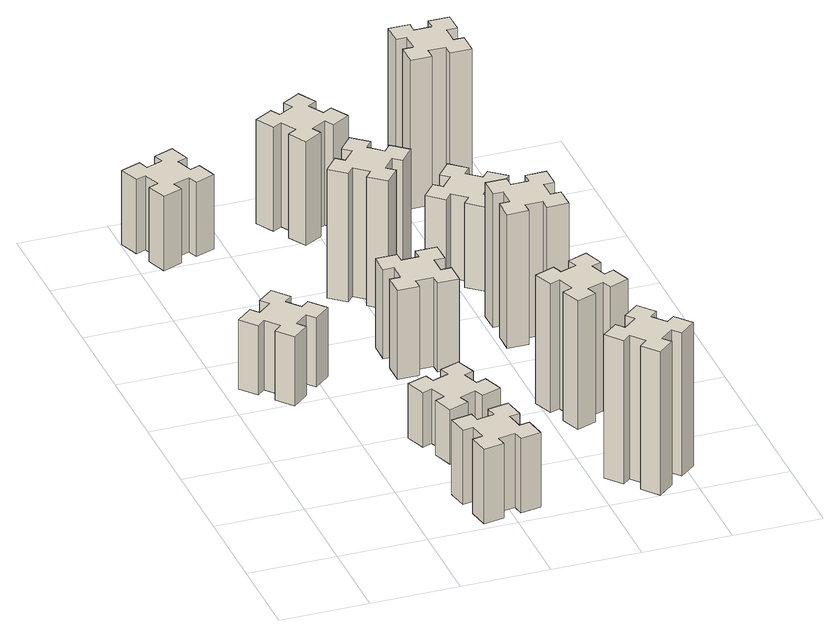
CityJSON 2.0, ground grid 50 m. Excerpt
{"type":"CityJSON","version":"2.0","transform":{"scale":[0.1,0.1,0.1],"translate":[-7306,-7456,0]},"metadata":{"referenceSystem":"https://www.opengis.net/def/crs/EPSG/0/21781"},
"CityObjects":{
"building1":{"type":"Building","attributes":{"class":"1000","function":"1000","usage":"1000","yearOfConstruction":2016,"roofType":"1000","measuredHeight":42,"storeysAboveGround":30,"storeysBelowGround":0},"geometry":[{"type":"Solid","lod":"1","boundaries":[[[[0,1,2,3,4,5,6,7,8,9,10,11,12,13,14,15,16,17,18,19]],[[17,16,20,21]],[[16,15,22,20]],[[15,14,23,22]],[[14,13,24,23]],[[13,12,25,24]],[[12,11,26,25]],[[11,10,27,26]],[[10,9,28,27]],[[9,8,29,28]],[[8,7,30,29]],[[7,6,31,30]],[[6,5,32,31]],[[5,4,33,32]],[[4,3,34,33]],[[3,2,35,34]],[[2,1,36,35]],[[1,0,37,36]],[[0,19,38,37]],[[19,18,39,38]],[[18,17,21,39]],[[24,25,26,27,28,29,30,31,32,33,34,35,36,37,38,39,21,20,22,23]]]]}]},
"building2":{"type":"Building","attributes":{"class":"1000","function":"1000","usage":"1000","yearOfConstruction":2016,"roofType":"1000","measuredHeight":45,"storeysAboveGround":30,"storeysBelowGround":0},"geometry":[{"type":"Solid","lod":"1","boundaries":[[[[40,41,42,43,44,45,46,47,48,49,50,51,52,53,54,55,56,57,58,59]],[[57,56,60,61]],[[56,55,62,60]],[[55,54,63,62]],[[54,53,64,63]],[[53,52,65,64]],[[52,51,66,65]],[[51,50,67,66]],[[50,49,68,67]],[[49,48,69,68]],[[48,47,70,69]],[[47,46,71,70]],[[46,45,72,71]],[[45,44,73,72]],[[44,43,74,73]],[[43,42,75,74]],[[42,41,76,75]],[[41,40,77,76]],[[40,59,78,77]],[[59,58,79,78]],[[58,57,61,79]],[[64,65,66,67,68,69,70,71,72,73,74,75,76,77,78,79,61,60,62,63]]]]}]},
"building3":{"type":"Building","attributes":{"class":"1000","function":"1000","usage":"1000","yearOfConstruction":2016,"roofType":"1000","measuredHeight":45,"storeysAboveGround":30,"storeysBelowGround":0},"geometry":[{"type":"Solid","lod":"1","boundaries":[[[[80,81,82,83,84,85,86,87,88,89,90,91,92,93,94,95,96,97,98,99]],[[97,96,100,101]],[[96,95,102,100]],[[95,94,103,102]],[[94,93,104,103]],[[93,92,105,104]],[[92,91,106,105]],[[91,90,107,106]],[[90,89,108,107]],[[89,88,109,108]],[[88,87,110,109]],[[87,86,111,110]],[[86,85,112,111]],[[85,84,113,112]],[[84,83,114,113]],[[83,82,115,114]],[[82,81,116,115]],[[81,80,117,116]],[[80,99,118,117]],[[99,98,119,118]],[[98,97,101,119]],[[104,105,106,107,108,109,110,111,112,113,114,115,116,117,118,119,101,100,102,103]]]]}]},
"building4":{"type":"Building","attributes":{"class":"1000","function":"1000","usage":"1000","yearOfConstruction":2016,"roofType":"1000","measuredHeight":33,"storeysAboveGround":30,"storeysBelowGround":0},"geometry":[{"type":"Solid","lod":"1","boundaries":[[[[120,121,122,123,124,125,126,127,128,129,130,131,132,133,134,135,136,137,138,139]],[[137,136,140,141]],[[136,135,142,140]],[[135,134,143,142]],[[134,133,144,143]],[[133,132,145,144]],[[132,131,146,145]],[[131,130,147,146]],[[130,129,148,147]],[[129,128,149,148]],[[128,127,150,149]],[[127,126,151,150]],[[126,125,152,151]],[[125,124,153,152]],[[124,123,154,153]],[[123,122,155,154]],[[122,121,156,155]],[[121,120,157,156]],[[120,139,158,157]],[[139,138,159,158]],[[138,137,141,159]],[[144,145,146,147,148,149,150,151,152,153,154,155,156,157,158,159,141,140,142,143]]]]}]},
"building5":{"type":"Building","attributes":{"class":"1000","function":"1000","usage":"1000","yearOfConstruction":2016,"roofType":"1000","measuredHeight":54,"storeysAboveGround":30,"storeysBelowGround":0},"geometry":[{"type":"Solid","lod":"1","boundaries":[[[[160,161,162,163,164,165,166,167,168,169,170,171,172,173,174,175,176,177,178,179]],[[177,176,180,181]],[[176,175,182,180]],[[175,174,183,182]],[[174,173,184,183]],[[173,172,185,184]],[[172,171,186,185]],[[171,170,187,186]],[[170,169,188,187]],[[169,168,189,188]],[[168,167,190,189]],[[167,166,191,190]],[[166,165,192,191]],[[165,164,193,192]],[[164,163,194,193]],[[163,162,195,194]],[[162,161,196,195]],[[161,160,197,196]],[[160,179,198,197]],[[179,178,199,198]],[[178,177,181,199]],[[184,185,186,187,188,189,190,191,192,193,194,195,196,197,198,199,181,180,182,183]]]]}]},
"building6":{"type":"Building","attributes":{"class":"1000","function":"1000","usage":"1000","yearOfConstruction":2016,"roofType":"1000","measuredHeight":78,"storeysAboveGround":30,"storeysBelowGround":0},"geometry":[{"type":"Solid","lod":"1","boundaries":[[[[200,201,202,203,204,205,206,207,208,209,210,211,212,213,214,215,216,217,218,219]],[[217,216,220,221]],[[216,215,222,220]],[[215,214,223,222]],[[214,213,224,223]],[[213,212,225,224]],[[212,211,226,225]],[[211,210,227,226]],[[210,209,228,227]],[[209,208,229,228]],[[208,207,230,229]],[[207,206,231,230]],[[206,205,232,231]],[[205,204,233,232]],[[204,203,234,233]],[[203,202,235,234]],[[202,201,236,235]],[[201,200,237,236]],[[200,219,238,237]],[[219,218,239,238]],[[218,217,221,239]],[[224,225,226,227,228,229,230,231,232,233,234,235,236,237,238,239,221,220,222,223]]]]}]},
"building7":{"type":"Building","attributes":{"class":"1000","function":"1000","usage":"1000","yearOfConstruction":2016,"roofType":"1000","measuredHeight":87,"storeysAboveGround":30,"storeysBelowGround":0},"geometry":[{"type":"Solid","lod":"1","boundaries":[[[[240,241,242,243,244,245,246,247,248,249,250,251,252,253,254,255,256,257,258,259]],[[257,256,260,261]],[[256,255,262,260]],[[255,254,263,262]],[[254,253,264,263]],[[253,252,265,264]],[[252,251,266,265]],[[251,250,267,266]],[[250,249,268,267]],[[249,248,269,268]],[[248,247,270,269]],[[247,246,271,270]],[[246,245,272,271]],[[245,244,273,272]],[[244,243,274,273]],[[243,242,275,274]],[[242,241,276,275]],[[241,240,277,276]],[[240,259,278,277]],[[259,258,279,278]],[[258,257,261,279]],[[264,265,266,267,268,269,270,271,272,273,274,275,276,277,278,279,261,260,262,263]]]]}]},
"building8":{"type":"Building","attributes":{"class":"1000","function":"1000","usage":"1000","yearOfConstruction":2016,"roofType":"1000","measuredHeight":63,"storeysAboveGround":30,"storeysBelowGround":0},"geometry":[{"type":"Solid","lod":"1","boundaries":[[[[280,281,282,283,284,285,286,287,288,289,290,291,292,293,294,295,296,297,298,299]],[[297,296,300,301]],[[296,295,302,300]],[[295,294,303,302]],[[294,293,304,303]],[[293,292,305,304]],[[292,291,306,305]],[[291,290,307,306]],[[290,289,308,307]],[[289,288,309,308]],[[288,287,310,309]],[[287,286,311,310]],[[286,285,312,311]],[[285,284,313,312]],[[284,283,314,313]],[[283,282,315,314]],[[282,281,316,315]],[[281,280,317,316]],[[280,299,318,317]],[[299,298,319,318]],[[298,297,301,319]],[[304,305,306,307,308,309,310,311,312,313,314,315,316,317,318,319,301,300,302,303]]]]}]},
"building9":{"type":"Building","attributes":{"class":"1000","function":"1000","usage":"1000","yearOfConstruction":2016,"roofType":"1000","measuredHeight":78,"storeysAboveGround":30,"storeysBelowGround":0},"geometry":[{"type":"Solid","lod":"1","boundaries":[[[[320,321,322,323,324,325,326,327,328,329,330,331,332,333,334,335,336,337,338,339]],[[337,336,340,341]],[[336,335,342,340]],[[335,334,343,342]],[[334,333,344,343]],[[333,332,345,344]],[[332,331,346,345]],[[331,330,347,346]],[[330,329,348,347]],[[329,328,349,348]],[[328,327,350,349]],[[327,326,351,350]],[[326,325,352,351]],[[325,324,353,352]],[[324,323,354,353]],[[323,322,355,354]],[[322,321,356,355]],[[321,320,357,356]],[[320,339,358,357]],[[339,338,359,358]],[[338,337,341,359]],[[344,345,346,347,348,349,350,351,352,353,354,355,356,357,358,359,341,340,342,343]]]]}]},
"building10":{"type":"Building","attributes":{"class":"1000","function":"1000","usage":"1000","yearOfConstruction":2016,"roofType":"1000","measuredHeight":81,"storeysAboveGround":30,"storeysBelowGround":0},"geometry":[{"type":"Solid","lod":"1","boundaries":[[[[360,361,362,363,364,365,366,367,368,369,370,371,372,373,374,375,376,377,378,379]],[[377,376,380,381]],[[376,375,382,380]],[[375,374,383,382]],[[374,373,384,383]],[[373,372,385,384]],[[372,371,386,385]],[[371,370,387,386]],[[370,369,388,387]],[[369,368,389,388]],[[368,367,390,389]],[[367,366,391,390]],[[366,365,392,391]],[[365,364,393,392]],[[364,363,394,393]],[[363,362,395,394]],[[362,361,396,395]],[[361,360,397,396]],[[360,379,398,397]],[[379,378,399,398]],[[378,377,381,399]],[[384,385,386,387,388,389,390,391,392,393,394,395,396,397,398,399,381,380,382,383]]]]}]},
"building11":{"type":"Building","attributes":{"class":"1000","function":"1000","usage":"1000","yearOfConstruction":2016,"roofType":"1000","measuredHeight":51,"storeysAboveGround":30,"storeysBelowGround":0},"geometry":[{"type":"Solid","lod":"1","boundaries":[[[[400,401,402,403,404,405,406,407,408,409,410,411,412,413,414,415,416,417,418,419]],[[417,416,420,421]],[[416,415,422,420]],[[415,414,423,422]],[[414,413,424,423]],[[413,412,425,424]],[[412,411,426,425]],[[411,410,427,426]],[[410,409,428,427]],[[409,408,429,428]],[[408,407,430,429]],[[407,406,431,430]],[[406,405,432,431]],[[405,404,433,432]],[[404,403,434,433]],[[403,402,435,434]],[[402,401,436,435]],[[401,400,437,436]],[[400,419,438,437]],[[419,418,439,438]],[[418,417,421,439]],[[424,425,426,427,428,429,430,431,432,433,434,435,436,437,438,439,421,420,422,423]]]]}]},
"building12":{"type":"Building","attributes":{"class":"1000","function":"1000","usage":"1000","yearOfConstruction":2016,"roofType":"1000","measuredHeight":90,"storeysAboveGround":30,"storeysBelowGround":0},"geometry":[{"type":"Solid","lod":"1","boundaries":[[[[440,441,442,443,444,445,446,447,448,449,450,451,452,453,454,455,456,457,458,459]],[[457,456,460,461]],[[456,455,462,460]],[[455,454,463,462]],[[454,453,464,463]],[[453,452,465,464]],[[452,451,466,465]],[[451,450,467,466]],[[450,449,468,467]],[[449,448,469,468]],[[448,447,470,469]],[[447,446,471,470]],[[446,445,472,471]],[[445,444,473,472]],[[444,443,474,473]],[[443,442,475,474]],[[442,441,476,475]],[[441,440,477,476]],[[440,459,478,477]],[[459,458,479,478]],[[458,457,461,479]],[[464,465,466,467,468,469,470,471,472,473,474,475,476,477,478,479,461,460,462,463]]]]}]}
},
"vertices":[
[209,1693,0],[273,1616,0],[227,1578,0],[304,1486,0],[396,1563,0],[358,1609,0],[434,1673,0],[473,1627,0],[565,1704,0],[488,1796,0],[442,1758,0],[377,1834,0],[423,1873,0],[346,1965,0],[254,1888,0],[293,1842,0],[216,1777,0],[178,1823,0],[86,1746,0],[163,1654,0],[216,1777,420],[178,1823,420],[293,1842,420],[254,1888,420],[346,1965,420],[423,1873,420],[377,1834,420],[442,1758,420],[488,1796,420],[565,1704,420],[473,1627,420],[434,1673,420],[358,1609,420],[396,1563,420],[304,1486,420],[227,1578,420],[273,1616,420],[209,1693,420],[163,1654,420],[86,1746,420],
[935,128,0],[1034,146,0],[1044,87,0],[1162,107,0],[1141,226,0],[1082,215,0],[1065,314,0],[1124,324,0],[1103,442,0],[985,421,0],[995,362,0],[897,345,0],[887,404,0],[768,383,0],[789,265,0],[848,275,0],[866,177,0],[807,167,0],[827,48,0],[946,69,0],[866,177,450],[807,167,450],[848,275,450],[789,265,450],[768,383,450],[887,404,450],[897,345,450],[995,362,450],[985,421,450],[1103,442,450],[1124,324,450],[1065,314,450],[1082,215,450],[1141,226,450],[1162,107,450],[1044,87,450],[1034,146,450],[935,128,450],[946,69,450],[827,48,450],
[235,3326,0],[141,3292,0],[120,3348,0],[7,3307,0],[49,3194,0],[105,3215,0],[139,3121,0],[83,3100,0],[124,2987,0],[237,3029,0],[216,3085,0],[310,3119,0],[330,3063,0],[443,3104,0],[402,3217,0],[346,3196,0],[312,3290,0],[368,3310,0],[327,3423,0],[214,3382,0],[312,3290,450],[368,3310,450],[346,3196,450],[402,3217,450],[443,3104,450],[330,3063,450],[310,3119,450],[216,3085,450],[237,3029,450],[124,2987,450],[83,3100,450],[139,3121,450],[105,3215,450],[49,3194,450],[7,3307,450],[120,3348,450],[141,3292,450],[235,3326,450],[214,3382,450],[327,3423,450],
[1086,876,0],[1052,970,0],[1108,990,0],[1067,1103,0],[954,1062,0],[975,1006,0],[881,972,0],[860,1028,0],[747,987,0],[789,874,0],[845,895,0],[879,801,0],[823,780,0],[864,667,0],[977,709,0],[956,765,0],[1050,799,0],[1070,743,0],[1183,784,0],[1142,897,0],[1050,799,330],[1070,743,330],[956,765,330],[977,709,330],[864,667,330],[823,780,330],[879,801,330],[845,895,330],[789,874,330],[747,987,330],[860,1028,330],[881,972,330],[975,1006,330],[954,1062,330],[1067,1103,330],[1108,990,330],[1052,970,330],[1086,876,330],[1142,897,330],[1183,784,330],
[1175,1675,0],[1175,1775,0],[1235,1775,0],[1235,1895,0],[1115,1895,0],[1115,1835,0],[1015,1835,0],[1015,1895,0],[895,1895,0],[895,1775,0],[955,1775,0],[955,1675,0],[895,1675,0],[895,1555,0],[1015,1555,0],[1015,1615,0],[1115,1615,0],[1115,1555,0],[1235,1555,0],[1235,1675,0],[1115,1615,540],[1115,1555,540],[1015,1615,540],[1015,1555,540],[895,1555,540],[895,1675,540],[955,1675,540],[955,1775,540],[895,1775,540],[895,1895,540],[1015,1895,540],[1015,1835,540],[1115,1835,540],[1115,1895,540],[1235,1895,540],[1235,1775,540],[1175,1775,540],[1175,1675,540],[1235,1675,540],[1235,1555,540],
[1174,2517,0],[1098,2582,0],[1136,2628,0],[1044,2705,0],[967,2613,0],[1013,2574,0],[949,2498,0],[903,2536,0],[826,2444,0],[918,2367,0],[956,2413,0],[1033,2349,0],[994,2303,0],[1086,2226,0],[1163,2318,0],[1117,2356,0],[1182,2433,0],[1228,2394,0],[1305,2486,0],[1213,2563,0],[1182,2433,780],[1228,2394,780],[1117,2356,780],[1163,2318,780],[1086,2226,780],[994,2303,780],[1033,2349,780],[956,2413,780],[918,2367,780],[826,2444,780],[903,2536,780],[949,2498,780],[1013,2574,780],[967,2613,780],[1044,2705,780],[1136,2628,780],[1098,2582,780],[1174,2517,780],[1213,2563,780],[1305,2486,780],
[1838,129,0],[1914,193,0],[1953,147,0],[2045,224,0],[1968,316,0],[1922,278,0],[1857,354,0],[1903,393,0],[1826,485,0],[1734,408,0],[1773,362,0],[1696,297,0],[1658,343,0],[1566,266,0],[1643,174,0],[1689,213,0],[1753,136,0],[1707,98,0],[1784,6,0],[1876,83,0],[1753,136,870],[1707,98,870],[1689,213,870],[1643,174,870],[1566,266,870],[1658,343,870],[1696,297,870],[1773,362,870],[1734,408,870],[1826,485,870],[1903,393,870],[1857,354,870],[1922,278,870],[1968,316,870],[2045,224,870],[1953,147,870],[1914,193,870],[1838,129,870],[1876,83,870],[1784,6,870],
[1086,3217,0],[1036,3304,0],[1088,3334,0],[1028,3438,0],[924,3378,0],[954,3326,0],[867,3276,0],[837,3328,0],[733,3268,0],[793,3164,0],[845,3194,0],[895,3107,0],[843,3077,0],[903,2973,0],[1007,3033,0],[977,3085,0],[1064,3135,0],[1094,3083,0],[1198,3143,0],[1138,3247,0],[1064,3135,630],[1094,3083,630],[977,3085,630],[1007,3033,630],[903,2973,630],[843,3077,630],[895,3107,630],[845,3194,630],[793,3164,630],[733,3268,630],[837,3328,630],[867,3276,630],[954,3326,630],[924,3378,630],[1028,3438,630],[1088,3334,630],[1036,3304,630],[1086,3217,630],[1138,3247,630],[1198,3143,630],
[1585,995,0],[1619,901,0],[1563,880,0],[1604,767,0],[1717,809,0],[1696,865,0],[1790,899,0],[1810,843,0],[1923,884,0],[1882,997,0],[1826,976,0],[1792,1070,0],[1848,1090,0],[1807,1203,0],[1694,1162,0],[1715,1106,0],[1621,1072,0],[1600,1128,0],[1487,1087,0],[1529,974,0],[1621,1072,780],[1600,1128,780],[1715,1106,780],[1694,1162,780],[1807,1203,780],[1848,1090,780],[1792,1070,780],[1826,976,780],[1882,997,780],[1923,884,780],[1810,843,780],[1790,899,780],[1696,865,780],[1717,809,780],[1604,767,780],[1563,880,780],[1619,901,780],[1585,995,780],[1529,974,780],[1487,1087,780],
[1595,1875,0],[1595,1775,0],[1535,1775,0],[1535,1655,0],[1655,1655,0],[1655,1715,0],[1755,1715,0],[1755,1655,0],[1875,1655,0],[1875,1775,0],[1815,1775,0],[1815,1875,0],[1875,1875,0],[1875,1995,0],[1755,1995,0],[1755,1935,0],[1655,1935,0],[1655,1995,0],[1535,1995,0],[1535,1875,0],[1655,1935,810],[1655,1995,810],[1755,1935,810],[1755,1995,810],[1875,1995,810],[1875,1875,810],[1815,1875,810],[1815,1775,810],[1875,1775,810],[1875,1655,810],[1755,1655,810],[1755,1715,810],[1655,1715,810],[1655,1655,810],[1535,1655,810],[1535,1775,810],[1595,1775,810],[1595,1875,810],[1535,1875,810],[1535,1995,810],
[1714,2517,0],[1638,2582,0],[1676,2628,0],[1584,2705,0],[1507,2613,0],[1553,2574,0],[1489,2498,0],[1443,2536,0],[1366,2444,0],[1458,2367,0],[1496,2413,0],[1573,2349,0],[1534,2303,0],[1626,2226,0],[1703,2318,0],[1657,2356,0],[1722,2433,0],[1768,2394,0],[1845,2486,0],[1753,2563,0],[1722,2433,510],[1768,2394,510],[1657,2356,510],[1703,2318,510],[1626,2226,510],[1534,2303,510],[1573,2349,510],[1496,2413,510],[1458,2367,510],[1366,2444,510],[1443,2536,510],[1489,2498,510],[1553,2574,510],[1507,2613,510],[1584,2705,510],[1676,2628,510],[1638,2582,510],[1714,2517,510],[1753,2563,510],[1845,2486,510],
[1655,3195,0],[1755,3195,0],[1755,3135,0],[1875,3135,0],[1875,3255,0],[1815,3255,0],[1815,3355,0],[1875,3355,0],[1875,3475,0],[1755,3475,0],[1755,3415,0],[1655,3415,0],[1655,3475,0],[1535,3475,0],[1535,3355,0],[1595,3355,0],[1595,3255,0],[1535,3255,0],[1535,3135,0],[1655,3135,0],[1595,3255,900],[1535,3255,900],[1595,3355,900],[1535,3355,900],[1535,3475,900],[1655,3475,900],[1655,3415,900],[1755,3415,900],[1755,3475,900],[1875,3475,900],[1875,3355,900],[1815,3355,900],[1815,3255,900],[1875,3255,900],[1875,3135,900],[1755,3135,900],[1755,3195,900],[1655,3195,900],[1655,3135,900],[1535,3135,900]
]}
